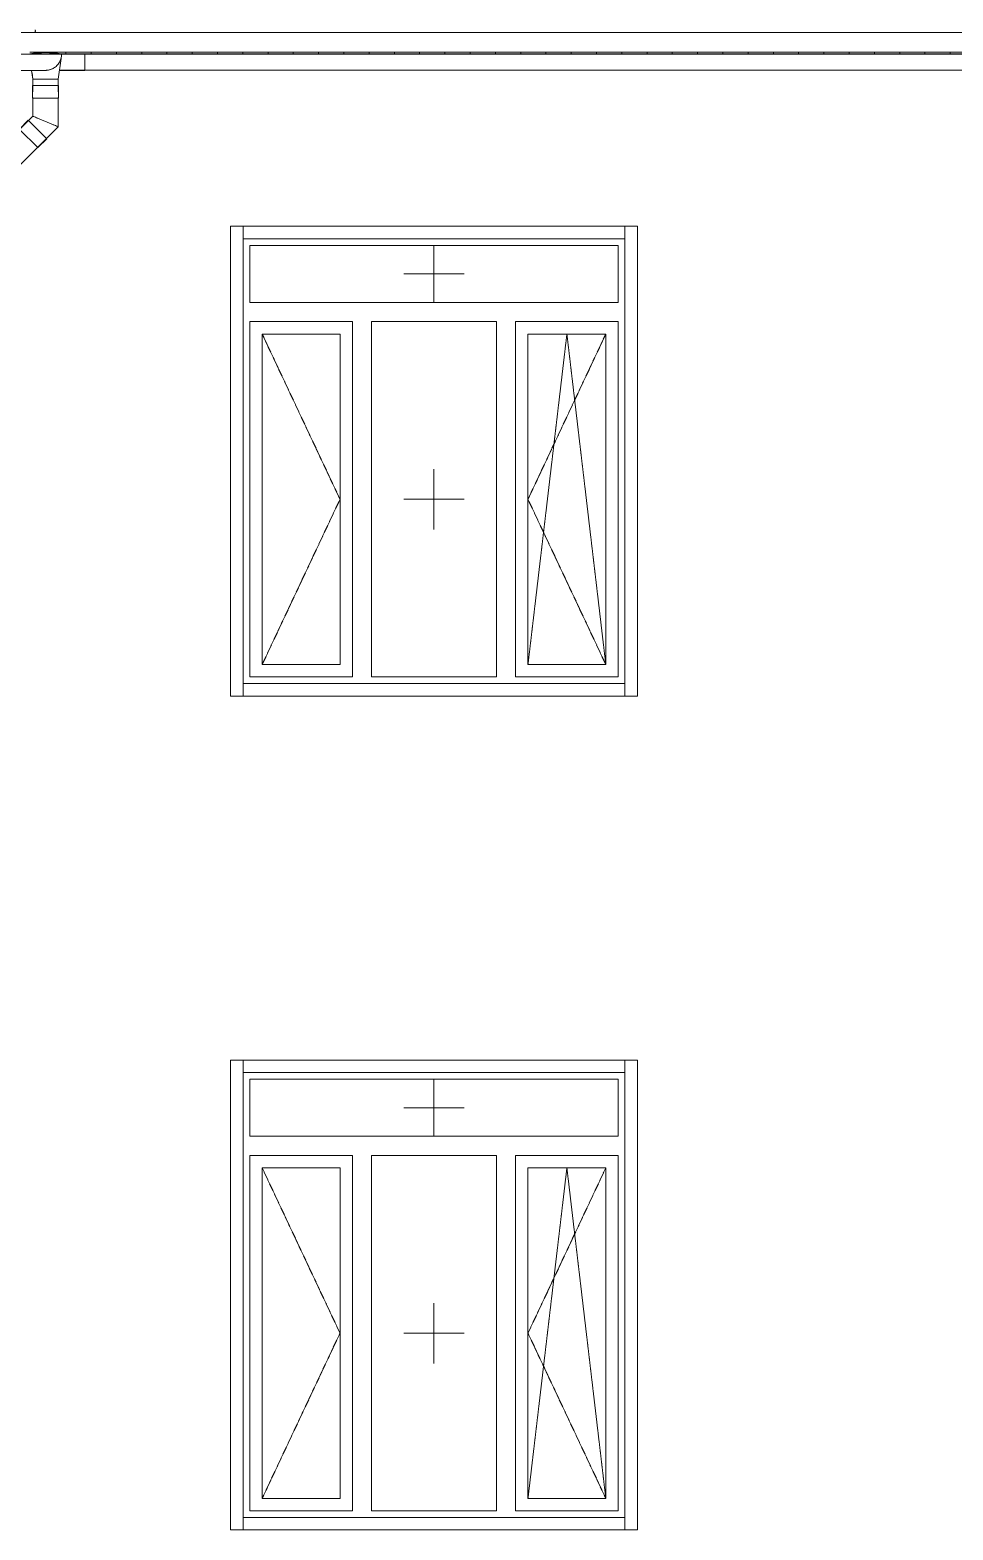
# Model space of a CAD drawing. Header units: millimetres. Extents: x -515342 to 330399, y -224905 to 507333.
# Drawn here: x 240210 to 243863, y 9578 to 15514 of the extents above; entities that cross this region are included whole.
import ezdxf

# ---------------------------------------------------------------- set-up
doc = ezdxf.new("R2010")
doc.units = ezdxf.units.MM
doc.linetypes.add('ASVP_Штриховая_ш2 п1', pattern=[3, 2, -1])
doc.layers.get('0').update_dxf_attribs({"lineweight": 0})
for name, color, linetype, lineweight in [('Витраж', 7, 'Continuous', 0), ('Обобщенные модели', 7, 'Continuous', 0), ('Ограждение', 7, 'Continuous', 0), ('Окна', 7, 'Continuous', 0), ('Окна открывание', 7, 'Continuous', 0)]:
    doc.layers.add(name, color=color, linetype=linetype, lineweight=lineweight)
pattern_1 = [(236.31, (995.8, 1244.6), (-1777.996, -3556.002), [641.07, -5769.6]), (236.31, (1031.34, 1137.9), (-1777.996, -3556.002), [384.64, -6026.03]), (236.31, (818, 1137.9), (-1777.996, -3556.002), [384.64, -6026.03])]
pattern_2 = [(0, (-71.02, 0), (0, 100), []), (90, (-71.02, 0), (-100, 6e-15), [])]

# ---------------------------------------------------------------- blocks, each defined once
blk = doc.blocks.new('Окно_ПВХ_3Створки_1Фрамуга-верх - АР_Окно_ОП_1820_h_х1570_3ст2фр-в-V65-О_АР_Эскиз_Фасад 1-12 копия 1')
at = {"layer": 'Окна открывание'}
h = blk.add_hatch(dxfattribs=at)
h.set_pattern_fill('FP_1', color=256, style=0, pattern_type=2)
h.set_pattern_definition(pattern_1)
h.paths.add_polyline_path([(18238.9, 7586), (18732.9, 7586), (18732.9, 8992), (18238.9, 8992), (18238.9, 7601)])
at = {"layer": 'Окна'}
for p, q in [((19214.9, 9294), (17756.9, 9294)), ((17756.9, 9294), (17756.9, 9068)), ((19214.9, 9068), (19214.9, 9294)), ((19214.9, 9068), (17756.9, 9068)), ((18162.9, 8992), (17756.9, 8992)), ((17756.9, 8992), (17756.9, 7586)), ((18162.9, 7586), (18162.9, 8992)), ((18732.9, 8992), (18238.9, 8992)), ((18238.9, 7586), (18238.9, 8992)), ((18732.9, 7586), (18732.9, 8992)), ((19214.9, 8992), (18808.9, 8992)), ((18808.9, 7586), (18808.9, 8992)), ((19214.9, 7586), (19214.9, 8992)), ((17805.9, 8943), (17805.9, 7635)), ((18113.9, 8943), (17805.9, 8943)), ((18113.9, 8943), (18113.9, 7635)), ((18857.9, 8943), (18857.9, 7635)), ((19165.9, 8943), (18857.9, 8943)), ((19165.9, 8943), (19165.9, 7635)), ((17805.9, 7635), (18113.9, 7635)), ((18857.9, 7635), (19165.9, 7635)), ((17756.9, 7586), (18162.9, 7586)), ((18238.9, 7586), (18732.9, 7586)), ((18808.9, 7586), (19214.9, 7586))]:
    blk.add_line(p, q, dxfattribs=at)
at = {"layer": 'Окна открывание', "linetype": 'ASVP_Штриховая_ш2 п1'}
for p, q in [((18485.9, 9068), (18485.9, 9294)), ((18365.9, 9181), (18605.9, 9181)), ((17805.9, 8943), (18113.9, 8289)), ((19011.9, 8943), (18857.9, 7635)), ((19165.9, 8943), (18857.9, 8289)), ((19165.9, 7635), (19011.9, 8943)), ((18485.9, 8169), (18485.9, 8409)), ((18113.9, 8289), (17805.9, 7635)), ((18605.9, 8289), (18365.9, 8289)), ((18857.9, 8289), (19165.9, 7635))]:
    blk.add_line(p, q, dxfattribs=at)
blk = doc.blocks.new('Окно_ПВХ_3Створки_1Фрамуга-верх - АР_Окно_ОП_1820_h_х1570_3ст2фр-в-V79-О_АР_Эскиз_Фасад 1-12 копия 1')
at = {"layer": 'Окна открывание'}
h = blk.add_hatch(dxfattribs=at)
h.set_pattern_fill('FP_1', color=256, style=0, pattern_type=2)
h.set_pattern_definition(pattern_1)
h.paths.add_polyline_path([(18238.9, 10886), (18732.9, 10886), (18732.9, 12292), (18238.9, 12292), (18238.9, 10925.6)])
at = {"layer": 'Окна'}
for p, q in [((19214.9, 12594), (17756.9, 12594)), ((17756.9, 12594), (17756.9, 12368)), ((19214.9, 12368), (19214.9, 12594)), ((19214.9, 12368), (17756.9, 12368)), ((18162.9, 12292), (17756.9, 12292)), ((17756.9, 12292), (17756.9, 10886)), ((18162.9, 10886), (18162.9, 12292)), ((18732.9, 12292), (18238.9, 12292)), ((18238.9, 10886), (18238.9, 12292)), ((18732.9, 10886), (18732.9, 12292)), ((19214.9, 12292), (18808.9, 12292)), ((18808.9, 10886), (18808.9, 12292)), ((19214.9, 10886), (19214.9, 12292)), ((17805.9, 12243), (17805.9, 10935)), ((18113.9, 12243), (17805.9, 12243)), ((18113.9, 12243), (18113.9, 10935)), ((18857.9, 12243), (18857.9, 10935)), ((19165.9, 12243), (18857.9, 12243)), ((19165.9, 12243), (19165.9, 10935)), ((17805.9, 10935), (18113.9, 10935)), ((18857.9, 10935), (19165.9, 10935)), ((17756.9, 10886), (18162.9, 10886)), ((18238.9, 10886), (18732.9, 10886)), ((18808.9, 10886), (19214.9, 10886))]:
    blk.add_line(p, q, dxfattribs=at)
at = {"layer": 'Окна открывание', "linetype": 'ASVP_Штриховая_ш2 п1'}
for p, q in [((18485.9, 12368), (18485.9, 12594)), ((18365.9, 12481), (18605.9, 12481)), ((17805.9, 12243), (18113.9, 11589)), ((19011.9, 12243), (18857.9, 10935)), ((19165.9, 12243), (18857.9, 11589)), ((19165.9, 10935), (19011.9, 12243)), ((18485.9, 11469), (18485.9, 11709)), ((18113.9, 11589), (17805.9, 10935)), ((18605.9, 11589), (18365.9, 11589)), ((18857.9, 11589), (19165.9, 10935))]:
    blk.add_line(p, q, dxfattribs=at)
blk = doc.blocks.new('Прямоугольный импост - АР_Откос_Металлический_50х330 Белый Правый-9899488-О_АР_Эскиз_Фасад 1-12 копия 1')
at = {"layer": 'Витраж'}
for p, q in [((30162.6, 2570), (30162.6, 2620)), ((31672.6, 2620), (30162.6, 2620)), ((31672.6, 2620), (31672.6, 2570)), ((31672.6, 2570), (30162.6, 2570))]:
    blk.add_line(p, q, dxfattribs=at)
blk = doc.blocks.new('Прямоугольный импост - АР_Откос_Металлический_50х330 Белый Левый-9898756-О_АР_Эскиз_Фасад 1-12 копия 1')
at = {"layer": 'Витраж'}
for p, q in [((30162.6, 760), (30162.6, 810)), ((30162.6, 810), (31672.6, 810)), ((31672.6, 810), (31672.6, 760)), ((30162.6, 760), (31672.6, 760))]:
    blk.add_line(p, q, dxfattribs=at)
blk = doc.blocks.new('Прямоугольный импост - АР_Откос_Металлический_50х330 Белый Правый-9899489-О_АР_Эскиз_Фасад 1-12 копия 1')
at = {"layer": 'Витраж'}
for p, q in [((30112.6, 2620), (30162.6, 2620)), ((30112.6, 2620), (30112.6, 760)), ((30162.6, 2620), (30162.6, 760)), ((30162.6, 760), (30112.6, 760))]:
    blk.add_line(p, q, dxfattribs=at)
blk = doc.blocks.new('Прямоугольный импост - АР_Откос_Металлический_50х330 Белый Левый-9898757-О_АР_Эскиз_Фасад 1-12 копия 1')
at = {"layer": 'Витраж'}
for p, q in [((31672.6, 2620), (31722.6, 2620)), ((31672.6, 760), (31672.6, 2620)), ((31722.6, 760), (31722.6, 2620)), ((31722.6, 760), (31672.6, 760))]:
    blk.add_line(p, q, dxfattribs=at)
blk = doc.blocks.new('Влж_Решетка для желоба - Решетка 125-9912537-О_АР_Эскиз_Фасад 1-12 копия 1')
at = {"layer": 'Обобщенные модели'}
h = blk.add_hatch(dxfattribs=at)
h.set_pattern_fill('FP_14', color=256, style=0, pattern_type=2)
h.set_pattern_definition(pattern_2)
h.paths.add_polyline_path([(17010.9, 13350), (17010.6, 13352), (16965.7, 13357.8), (16927.4, 13357.8), (16885.9, 13352), (16886.1, 13350), (16927.4, 13355.8), (16969.4, 13355.8), (17010.7, 13350)])
blk.add_line((17010.9, 13350), (17010.9, 13352), dxfattribs=at)
for centre in [(16948.4, 13058.6), (16948.4, 13056.6)]:
    blk.add_arc(centre, 300, 77.9753, 102.01471, dxfattribs=at)
blk = doc.blocks.new('ASVP_ОМ_Водосточная воронка_Желоб - Водосточная воронка 125_100-9880137-О_АР_Эскиз_Фасад 1-12 копия 1')
at = {"layer": 'Обобщенные модели'}
for p, q in [((17010, 13333.9), (16998.4, 13251.5)), ((16898.4, 13251.5), (16893.5, 13286.5)), ((16898.4, 13251.5), (16895, 13276.2)), ((16898.4, 13251.5), (16898.4, 13201.5)), ((16898.4, 13251.5), (16998.4, 13251.5)), ((16998.4, 13201.5), (16998.4, 13251.5)), ((16896.9, 13226.5), (16896.9, 13176.5)), ((16896.9, 13226.5), (16998.2, 13226.5)), ((16998.7, 13226.5), (16999.9, 13226.5)), ((16999.9, 13176.5), (16999.9, 13226.5)), ((16998.2, 13176.5), (16896.9, 13176.5)), ((16999.9, 13176.5), (16998.7, 13176.5))]:
    blk.add_line(p, q, dxfattribs=at)
for points, knots in [([(17001.2, 13315.3), (17001.1, 13315.1), (17000.8, 13314.7), (17000.4, 13314.2), (17000.2, 13313.9), (17000.2, 13313.8)], [-0.85714286, -0.85714286, -0.85714286, -0.85714286, -0.85267857, -0.84821429, -0.84608464, -0.84608464, -0.84608464, -0.84608464]), ([(17010, 13333.9), (17009.8, 13333.4), (17009.5, 13332.2), (17008.8, 13330.2), (17008.1, 13328.4), (17007.6, 13327.1), (17007.3, 13326.3), (17007, 13325.7), (17006.8, 13325.1), (17006.4, 13324.3), (17005.9, 13323.3), (17005.5, 13322.4), (17005.2, 13322)], [-1, -1, -1, -1, -0.98214286, -0.96428571, -0.94642857, -0.9375, -0.93303571, -0.92857143, -0.92410714, -0.91964286, -0.91071429, -0.90233163, -0.90233163, -0.90233163, -0.90233163])]:
    blk.add_open_spline(points, degree=3, knots=knots, dxfattribs=at)
blk = doc.blocks.new('ASVP_ОМ_Водосточная труба - Трубы 100-9883363-О_АР_Эскиз_Фасад 1-12 копия 1')
at = {"layer": 'Обобщенные модели'}
for p, q in [((16881.3, 13087.7), (16686.8, 12893.3)), ((16757.5, 12822.5), (16952, 13017)), ((16722.2, 12857.9), (16686.8, 12893.3)), ((16757.5, 12822.5), (16722.2, 12857.9))]:
    blk.add_line(p, q, dxfattribs=at)
blk = doc.blocks.new('ASVP_ОМ_Водосточная труба_Колено 135 - Колено 135-9882107-О_АР_Эскиз_Фасад 1-12 копия 1')
at = {"layer": 'Обобщенные модели'}
for p, q in [((16898.4, 13179.2), (16898.4, 13104.9)), ((16998.4, 13063.5), (16998.4, 13179.2)), ((16880.2, 13088.8), (16844.9, 13053.4)), ((16898.4, 13104.9), (16881.3, 13087.7)), ((16881.5, 13087.5), (16953, 13015.9)), ((16952, 13017), (16998.4, 13063.5)), ((16917.7, 12980.6), (16846.1, 13052.2)), ((16917.7, 12980.6), (16953, 13015.9))]:
    blk.add_line(p, q, dxfattribs=at)
for points, knots in [([(16898.4, 13104.9), (16898.4, 13104.9), (16899.6, 13104.4), (16904.7, 13102.3), (16911.3, 13099.5), (16917.9, 13096.8), (16925.2, 13093.8), (16935.4, 13089.6), (16944.1, 13086), (16948.4, 13084.2)], [0.5, 0.5, 0.5, 0.5, 0.5833333, 0.6666667, 0.75, 0.7916667, 0.8333333, 0.9166667, 1, 1, 1, 1]), ([(16948.4, 13084.2), (16952.8, 13082.3), (16961.5, 13078.8), (16971.7, 13074.5), (16979, 13071.5), (16985.6, 13068.8), (16992.2, 13066), (16997.3, 13063.9), (16998.4, 13063.5), (16998.4, 13063.5)], [0, 0, 0, 0, 0.0833333, 0.1666667, 0.2083333, 0.25, 0.3333333, 0.4166667, 0.5, 0.5, 0.5, 0.5])]:
    blk.add_open_spline(points, degree=3, knots=knots, dxfattribs=at)
blk = doc.blocks.new('ASVP_ОМ_Водосточный желоб - Желоб 125-9912621-О_АР_Эскиз_Фасад 1-12 копия 1')
at = {"layer": 'Обобщенные модели'}
for p, q in [((84526.6, 13350), (17103.4, 13350)), ((17003.5, 13287.5), (40520.7, 13287.5))]:
    blk.add_line(p, q, dxfattribs=at)
blk = doc.blocks.new('Влж_Детали для желоба - Угол 90гр 125-9912461-О_АР_Эскиз_Фасад 1-12 копия 1')
at = {"layer": 'Обобщенные модели'}
for p, q in [((17011.9, 13350), (17103.4, 13350)), ((17103.4, 13350), (17103.4, 13286.5)), ((17003.3, 13286.5), (17103.4, 13286.5))]:
    blk.add_line(p, q, dxfattribs=at)
blk = doc.blocks.new('Влж_Детали для желоба - Угол 90гр 125-9912225-О_АР_Эскиз_Фасад 1-12 копия 1')
at = {"layer": 'Обобщенные модели'}
for p, q in [((16793.4, 13286.5), (16793.4, 13350)), ((16793.4, 13350), (17011.9, 13350)), ((16793.4, 13286.5), (16948.4, 13286.5))]:
    blk.add_line(p, q, dxfattribs=at)
blk.add_open_spline([(17011.9, 13350), (17011.9, 13344.5), (17010.8, 13336.1), (17007.2, 13325.6), (17003.5, 13318.2), (16999.7, 13312.4), (16996.2, 13308.1), (16992.4, 13304.1), (16987.2, 13299.5), (16981.4, 13295.6), (16976.5, 13293), (16972.7, 13291.3), (16968.8, 13289.8), (16964.8, 13288.6), (16960.8, 13287.7), (16956.7, 13287), (16952.6, 13286.6), (16949.8, 13286.5), (16948.4, 13286.5)], degree=3, knots=[0, 0, 0, 0, 0.0833333, 0.125, 0.1666667, 0.2083333, 0.2291667, 0.25, 0.2916667, 0.3333333, 0.3541667, 0.375, 0.3958333, 0.4166667, 0.4375, 0.4583333, 0.4791667, 0.5, 0.5, 0.5, 0.5], dxfattribs=at)
blk = doc.blocks.new('FP_315-О_АР_Эскиз_Фасад 1-12 копия 1')
at = {"layer": 'Обобщенные модели'}
for p, q in [((84744.1, 13358.6), (16885.9, 13358.6)), ((16929, 13357.8), (16929, 13359)), ((17029, 13353.2), (17029, 13359)), ((17129, 13353.2), (17129, 13359)), ((17229, 13353.2), (17229, 13359)), ((17329, 13353.2), (17329, 13359)), ((17429, 13353.2), (17429, 13359)), ((17529, 13353.2), (17529, 13359)), ((17629, 13353.2), (17629, 13359)), ((17729, 13353.2), (17729, 13359)), ((17829, 13353.2), (17829, 13359)), ((17929, 13353.2), (17929, 13359)), ((18029, 13353.2), (18029, 13359)), ((18129, 13353.2), (18129, 13359)), ((18229, 13353.2), (18229, 13359)), ((18329, 13353.2), (18329, 13359)), ((18429, 13353.2), (18429, 13359)), ((18529, 13353.2), (18529, 13359)), ((18629, 13353.2), (18629, 13359)), ((18729, 13353.2), (18729, 13359)), ((18829, 13353.2), (18829, 13359)), ((18929, 13353.2), (18929, 13359)), ((19029, 13353.2), (19029, 13359)), ((19129, 13353.2), (19129, 13359)), ((19229, 13353.2), (19229, 13359)), ((19329, 13353.2), (19329, 13359)), ((19429, 13353.2), (19429, 13359)), ((19529, 13353.2), (19529, 13359)), ((19629, 13353.2), (19629, 13359)), ((19729, 13353.2), (19729, 13359)), ((19829, 13353.2), (19829, 13359)), ((19929, 13353.2), (19929, 13359)), ((20029, 13353.2), (20029, 13359)), ((20129, 13353.2), (20129, 13359)), ((20229, 13353.2), (20229, 13359)), ((20329, 13353.2), (20329, 13359)), ((20429, 13353.2), (20429, 13359)), ((20529, 13353.2), (20529, 13359)), ((16929, 13353.2), (16929, 13355.9))]:
    blk.add_line(p, q, dxfattribs=at)
blk = doc.blocks.new('Влж_Решетка для желоба - Решетка 125-9912624-О_АР_Эскиз_Фасад 1-12 копия 1')
at = {"layer": 'Обобщенные модели'}
h = blk.add_hatch(dxfattribs=at)
h.set_pattern_fill('FP_14', color=256, style=0, pattern_type=2)
h.set_pattern_definition(pattern_2)
h.paths.add_polyline_path([(52193.4, 13350), (84619.1, 13350.2), (84618.1, 13352), (17010.9, 13352), (17011.9, 13350), (52081.6, 13350)])
h.paths.add_polyline_path([(84742.1, 13350), (84737.1, 13351), (84729.7, 13352), (84625.3, 13350.9), (84625.3, 13350), (84742, 13350)])
h.paths.add_polyline_path([(16890, 13350), (17006.8, 13350.6), (16996.5, 13352), (16899.3, 13351.9), (16888, 13350)])
for p, q in [((16900.3, 13352), (16996.5, 13352)), ((17010.9, 13352), (84619.1, 13352)), ((17103.4, 13350), (84526.6, 13350))]:
    blk.add_line(p, q, dxfattribs=at)
blk.add_blockref('FP_315-О_АР_Эскиз_Фасад 1-12 копия 1', (0, 0), dxfattribs=at)
blk = doc.blocks.new('СД_Люблино_Фасады_rvt-1-О_АР_Эскиз_Фасад 1-12 копия 1')
at = {"layer": 'Витраж', "lineweight": 9}
for name, p in [('Прямоугольный импост - АР_Откос_Металлический_50х330 Белый Правый-9899489-О_АР_Эскиз_Фасад 1-12 копия 1', (-12431.7, 10050)), ('Прямоугольный импост - АР_Откос_Металлический_50х330 Белый Правый-9899488-О_АР_Эскиз_Фасад 1-12 копия 1', (-12431.7, 10050)), ('Прямоугольный импост - АР_Откос_Металлический_50х330 Белый Левый-9898757-О_АР_Эскиз_Фасад 1-12 копия 1', (-12431.7, 10050)), ('Прямоугольный импост - АР_Откос_Металлический_50х330 Белый Левый-9898756-О_АР_Эскиз_Фасад 1-12 копия 1', (-12431.7, 10050)), ('Прямоугольный импост - АР_Откос_Металлический_50х330 Белый Правый-9899489-О_АР_Эскиз_Фасад 1-12 копия 1', (-12431.7, 6750)), ('Прямоугольный импост - АР_Откос_Металлический_50х330 Белый Правый-9899488-О_АР_Эскиз_Фасад 1-12 копия 1', (-12431.7, 6750)), ('Прямоугольный импост - АР_Откос_Металлический_50х330 Белый Левый-9898757-О_АР_Эскиз_Фасад 1-12 копия 1', (-12431.7, 6750)), ('Прямоугольный импост - АР_Откос_Металлический_50х330 Белый Левый-9898756-О_АР_Эскиз_Фасад 1-12 копия 1', (-12431.7, 6750))]:
    blk.add_blockref(name, p, dxfattribs=at)
at = {"layer": 'Обобщенные модели', "lineweight": 9}
for name in ['Влж_Решетка для желоба - Решетка 125-9912624-О_АР_Эскиз_Фасад 1-12 копия 1', 'Влж_Решетка для желоба - Решетка 125-9912537-О_АР_Эскиз_Фасад 1-12 копия 1', 'Влж_Детали для желоба - Угол 90гр 125-9912225-О_АР_Эскиз_Фасад 1-12 копия 1', 'ASVP_ОМ_Водосточная воронка_Желоб - Водосточная воронка 125_100-9880137-О_АР_Эскиз_Фасад 1-12 копия 1', 'Влж_Детали для желоба - Угол 90гр 125-9912461-О_АР_Эскиз_Фасад 1-12 копия 1', 'ASVP_ОМ_Водосточный желоб - Желоб 125-9912621-О_АР_Эскиз_Фасад 1-12 копия 1', 'ASVP_ОМ_Водосточная труба_Колено 135 - Колено 135-9882107-О_АР_Эскиз_Фасад 1-12 копия 1', 'ASVP_ОМ_Водосточная труба - Трубы 100-9883363-О_АР_Эскиз_Фасад 1-12 копия 1']:
    blk.add_blockref(name, (0, 0), dxfattribs=at)
at = {"layer": 'Окна', "lineweight": 9}
for name in ['Окно_ПВХ_3Створки_1Фрамуга-верх - АР_Окно_ОП_1820_h_х1570_3ст2фр-в-V79-О_АР_Эскиз_Фасад 1-12 копия 1', 'Окно_ПВХ_3Створки_1Фрамуга-верх - АР_Окно_ОП_1820_h_х1570_3ст2фр-в-V65-О_АР_Эскиз_Фасад 1-12 копия 1']:
    blk.add_blockref(name, (0, 0), dxfattribs=at)
blk = doc.blocks.new('Ограждение - Ограждение-9809147-О_АР_Эскиз_Фасад 1-12 копия 1')
at = {"layer": 'Ограждение'}
for p, q in [((127.3, 13436.4), (16902.7, 13436.4)), ((16902.7, 13436.4), (84757.3, 13436.4))]:
    blk.add_line(p, q, dxfattribs=at)
blk.add_open_spline([(16902.7, 13436.4), (16902.8, 13436.4), (16903.1, 13436.4), (16903.4, 13436.4), (16903.8, 13436.5), (16904.2, 13436.6), (16904.5, 13436.7), (16904.9, 13436.8), (16905.2, 13437), (16905.6, 13437.2), (16905.9, 13437.4), (16906.3, 13437.7), (16906.7, 13438), (16907, 13438.3), (16907.3, 13438.7), (16907.7, 13439.3), (16908, 13439.9), (16908.3, 13440.9), (16908.5, 13442.1), (16908.3, 13443.6), (16907.7, 13445), (16907.1, 13445.8), (16906.8, 13446.2)], degree=3, knots=[0.25, 0.25, 0.25, 0.25, 0.2708333, 0.2916667, 0.3125, 0.3333333, 0.3541667, 0.375, 0.3958333, 0.4166667, 0.4375, 0.4583333, 0.5, 0.5208333, 0.5416667, 0.5833333, 0.625, 0.6666667, 0.75, 0.8333333, 0.9166667, 1, 1, 1, 1], dxfattribs=at)

msp = doc.modelspace()

# ---------------------------------------------------------------- block references
msp.add_blockref('СД_Люблино_Фасады_rvt-1-О_АР_Эскиз_Фасад 1-12 копия 1', (223323.3997, 2067.7355))
at = {"layer": 'Ограждение'}
msp.add_blockref('Ограждение - Ограждение-9809147-О_АР_Эскиз_Фасад 1-12 копия 1', (223323.3997, 2067.7355), dxfattribs=at)

doc.saveas('drawing.dxf')
